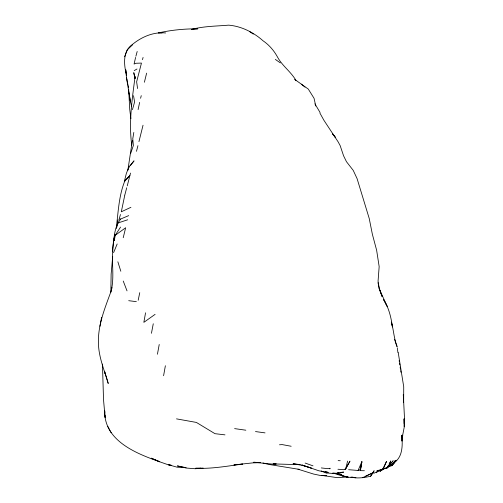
<?xml version="1.0" encoding="UTF-8"?>
<svg xmlns="http://www.w3.org/2000/svg" width="503" height="503" viewBox="0 0 503 503"><rect width="100%" height="100%" fill="white"/><g stroke="black" fill="none" stroke-linecap="round" stroke-linejoin="round"><path stroke-width="0.75" d="M112.716 251.368L113.785 238.919L114.879 234.656M403.664 402.557L403.72 386.769L398.194 352.383M113.986 240.692C114.024 233.065 116.074 225.231 120.645 219.038L128.705 215.617M404.179 426.689L404.525 418.735L403.305 394.591L403.532 399.665M112.691 256.574L111.125 274.229L110.836 292.186L110.886 291.721C104.674 308.804 97.475 325.994 98.475 344.624C99.066 358.073 104.498 370.698 108.239 383.493L104.58 371.239M127.825 170.467L132.39 140.375M402.142 440.949L402.74 435.101M114.363 240.585L115.168 235.341L120.582 227.067M116.193 228.488C118.324 212.266 118.695 195.793 125.021 180.439L129.887 175.566L130.529 173.089M133.817 132.446L132.773 138.765L133.364 145.493L130.698 153.358M116.809 227.218L118.104 219.717M145.562 312.797L143.845 322.348L155.106 314.35M163.588 375.722L165.38 365.738M157.426 354.25L159.231 344.473M101.631 317.33L99.915 326.296M151.447 333.294L153.27 323.756M360.142 470.632L361.909 461.729L360.142 470.632L364.392 470.733M124.769 195.221L121.311 211.788L130.925 207.318M138.193 300.253L139.752 292.671M138.099 109.591L139.645 102.386M114.797 236.712C109.327 254.518 115.558 273.33 111.1 291.275L111.968 287.603M135.59 57.411L134.081 64.044L136.062 63.252L141.456 63.082L136.634 81.819L137.577 88.541M144.392 82.253L146.625 73.142M123.216 237.737L125.656 227.758L115.168 235.341M143.034 125.234L138.947 141.62M347.604 461.081L345.737 468.727L345.14 469.67L349.962 461.144L345.737 468.727L343.87 469.695L337.934 469.242M140.595 98.28L141.249 95.645M402.167 437.352L402.551 435.85M136.476 151.328L137.941 145.65M127.259 185.846L129.887 175.566L124.285 181.709L126.347 173.46L128.975 166.833L134.031 160.859L130.264 165.764M124.832 194.944L126.725 187.751M135.898 56.21L137.187 51.488M402.193 437.654L404.274 426.953L404.028 418.836L404.116 423.551M142.468 59.656L143.085 57.449M128.353 169.052L128.975 166.833L128.384 168.216M132.44 109.673L134.603 102.008L133.521 95.677M120.469 214.504L119.129 219.233L120.645 219.038M126.555 75.255C123.839 64.849 122.436 51.08 132.66 44.258C141.777 36.813 153.698 31.72 165.632 32.965M124.643 56.757L127.284 49.816L132.635 44.761M113.571 252.701L117.168 243.986M358.092 470.462L361.82 461.729L360.67 469.406L358.092 470.462L348.617 469.695M385.191 468.262L386.593 468.142L393.195 460.761L386.964 468.035L388.347 465.451M389.039 464.156L390.774 460.93L389.177 464.917L386.964 468.035M329.849 468.871L330.201 468.262L327.572 468.651L321.304 467.935M370.661 476.247L374.062 470.858L370.661 476.247C364.222 477.649 357.419 478.787 350.931 477.039M387.486 467.199L392.026 465.571L392.83 464.313M393.635 463.056L395.239 460.547L394.201 462.785L392.026 465.571L390.844 465.69M392.026 465.571L396.483 460.214L395.352 461.22M376.376 472.776L378.394 470.865L373.698 473.38M394.226 462.584C402.941 456.825 402.727 444.489 401.708 435.252L401.859 440.986M379.91 471.217L383.261 468.997L379.91 471.217L384.632 468.582L386.361 468.236L383.468 468.796M388.096 466.797L394.201 462.785L386.593 468.142L384.355 468.255M134.207 70.634L136.979 69.012M365.266 476.423L372.893 472.807L362.493 477.737M377.351 471.418L382.676 469.173L383.934 467.476L386.524 461.383L382.676 469.173L378.998 470.173M321.191 470.984L325.215 472.726L326.592 472.952L328.119 472.367L325.183 471.556M118.136 222.917L127.661 219.792M383.248 468.846L384.632 468.582M376.892 470.619L378.652 470.292M347.013 477.001L337.142 477.655L321.97 475.398L323.423 475.486M337.494 472.726L339.035 472.569M340.581 472.418L343.668 472.11L334.275 473.575L326.592 472.952M203.137 468.054L195.346 468.752L186.248 468.048L177.383 465.916L186.129 467.689L177.062 467.18L168.323 464.715L171.246 465.262M279.479 444.784L282.183 444.595L291.162 446.255M200.949 468.054L195.698 468.249C211.455 469.01 227.098 466.105 242.666 464.093L233.901 464.91L252.833 462.879L260.598 462.659M276.021 463.999L272.117 464.087L253.701 462.244L256.008 462.345M276.147 463.898L273.091 463.911L300.398 464.703M162.041 32.934L158.445 32.909C171.498 30.004 184.532 28.778 197.811 28.816L191.385 29.457C203.564 26.156 216.202 26.206 228.651 25.15C241.352 26.206 253.625 32.349 263.038 40.787C269.187 44.962 274.204 50.822 277.681 57.373C282.485 66.05 290.935 71.772 295.921 80.354L294.758 79.455L308.308 89.094L314.067 98.324L315.733 105.982M326.221 475.737L320.908 475.593L313.488 474.033L297.939 469.161L268.168 464.319L263.019 463.03M338.135 460.635L340.235 460.735M324.869 475.58L326.321 475.668M355.891 477.756L347.29 477.171L341.116 475.53L348.183 477.096L340.122 475.329L332.955 472.983M297.939 469.161L299.436 469.324M224.979 434.862L214.97 433.68L196.39 422.432L176.509 418.867M298.229 464.37L293.073 463.716L302.297 465.369L311.338 468.079L301.901 464.979M128.705 300.687L136.351 301.655M265.031 432.882L255.493 431.568M234.618 428.619L245.841 430.203M332.867 473.185L341.776 474.411L337.381 473.6M328.119 472.367L318.996 470.827L301.919 464.992M352.056 477.077L353.59 477.347M171.221 465.325L168.285 464.803L159.709 461.811L151.233 458.164L159.765 461.767C136.288 453.605 104.09 440.716 104.693 410.976M334.451 473.053L335.916 473.323M305.145 463.062L313.004 465.853M249.677 31.651L253.279 34.078M275.336 59.417L280.36 62.881M301.36 84.164L304.981 87.107M314.897 103.832L320.009 112.364L319.952 113.156L323.932 120.311L338.154 141.896L340.147 145.581L343.574 155.792L346.448 161.677L353.232 170.385L357.067 178.578L369.227 218.497L372.365 234.247L376.634 250.249L379.161 266.615L378.061 281.183L379.356 289.112L382.129 296.6L379.231 288.326M107.799 426.456L111.144 432.762M387.241 306.547L383.481 299.417C388.838 307.685 391.089 317.286 392.434 326.925L391.372 322.115C393.742 330.144 393.868 338.62 397.125 346.448M386.889 305.849L379.356 289.112M123.241 281.045L127.02 290.872M394.578 339.33L396.999 346.781M117.859 261.786L120.821 271.249M126.523 74.268L125.756 69.798L126.448 77.431L130.453 101.851L131.604 106.322M126.454 77.468L128.001 85.07M126.448 77.431L126.85 79.317M377.986 282.68L378.281 284.12M378.583 285.566L379.331 289.168M134.986 78.455L133.792 72.652L134.974 78.512L135.1 76.462C132.163 99.223 128.649 122.097 131.729 145.122M130.887 118.695L129.736 109.434L128.661 89.358M399.156 360.55L399.395 362.003M400.677 370.711L400.929 372.264M129.07 92.954L130.453 101.851M104.586 371.642L104.825 373.182L104.643 371.623M399.615 363.455L399.828 364.908M400.149 367.083L400.463 369.259M128.284 85.938L128.491 87.384L128.384 86.126M397.276 347.818L397.898 352.433M128.403 86.264L128.529 87.811M104.756 410.888L104.869 413.07M104.982 415.258L105.102 417.446L103.524 399.74L102.461 364.059M333.659 135.137L332.64 133.949L335.281 137.244L333.659 135.137"/></g></svg>
